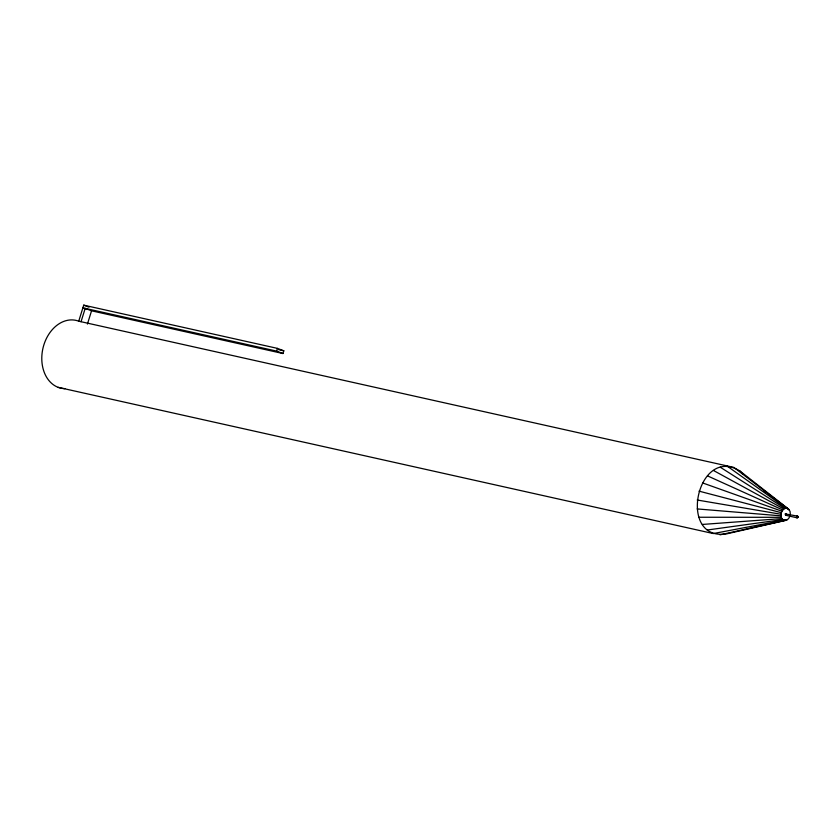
<?xml version="1.0" encoding="UTF-8"?>
<svg xmlns="http://www.w3.org/2000/svg" width="840" height="840" viewBox="0 0 840 840"><rect width="100%" height="100%" fill="white"/><g stroke="black" fill="none" stroke-linecap="round" stroke-linejoin="round"><path stroke-width="1.26" d="M790.03 516.002L788.529 518.711L786.261 520.254L726.968 533.809C676.568 542.094 696.948 444.455 739.904 470.978L788.561 509.103L790.041 511.371L790.346 514.427M786.261 520.254C777.399 521.692 780.969 504.452 788.561 509.103M796.541 517.146L797.654 516.159L798 517.094L797.139 517.818L785.568 515.235L785.117 513.891L797.654 516.159L798 517.094L797.139 517.818L796.541 517.146L798 517.094L797.874 516.485M64.848 388.626A34.724 26.177 -77.4 0 1 42.724 349.304A34.724 26.177 -77.4 0 1 78.729 321.195L83.727 305.151L277.442 348.38L283.805 350.805L282.954 353.524L91.549 310.81L85.197 308.385L81.039 321.72M87.423 324.062L91.549 310.81M87.118 309.488L82.877 307.87L276.602 351.099L277.442 348.38M797.643 517.566L797.916 516.936M796.803 517.692L798 517.094L797.139 516.054M785.568 515.235L786.082 513.576M720.006 534.849L785.022 520.443M778.491 521.472L787.458 519.666M783.836 520.212L713.297 533.558L58.128 387.334M707.291 530.009L782.764 519.582M702.387 524.444L781.904 518.595M698.943 517.251L781.284 517.314M697.169 508.925L780.969 515.844M697.2 500.01L780.98 514.259M278.712 349.671L283.805 350.805M78.729 321.195L733.898 467.429L787.49 508.473M797.234 516.926L798 517.094L796.814 516.285M699.027 491.138L781.305 512.683M796.593 516.684L798 517.094M702.524 482.895L781.925 511.224M276.602 351.099L282.954 353.524M83.727 305.151L89.03 307.167M707.469 475.86L782.796 509.975M713.506 470.495L783.877 509.019M720.226 467.177L785.064 508.431M727.188 466.127L786.303 508.242M763.486 490.581L765.555 492.146M778.008 501.512L789.432 510.09M739.904 470.978L742.35 473.75"/></g></svg>
